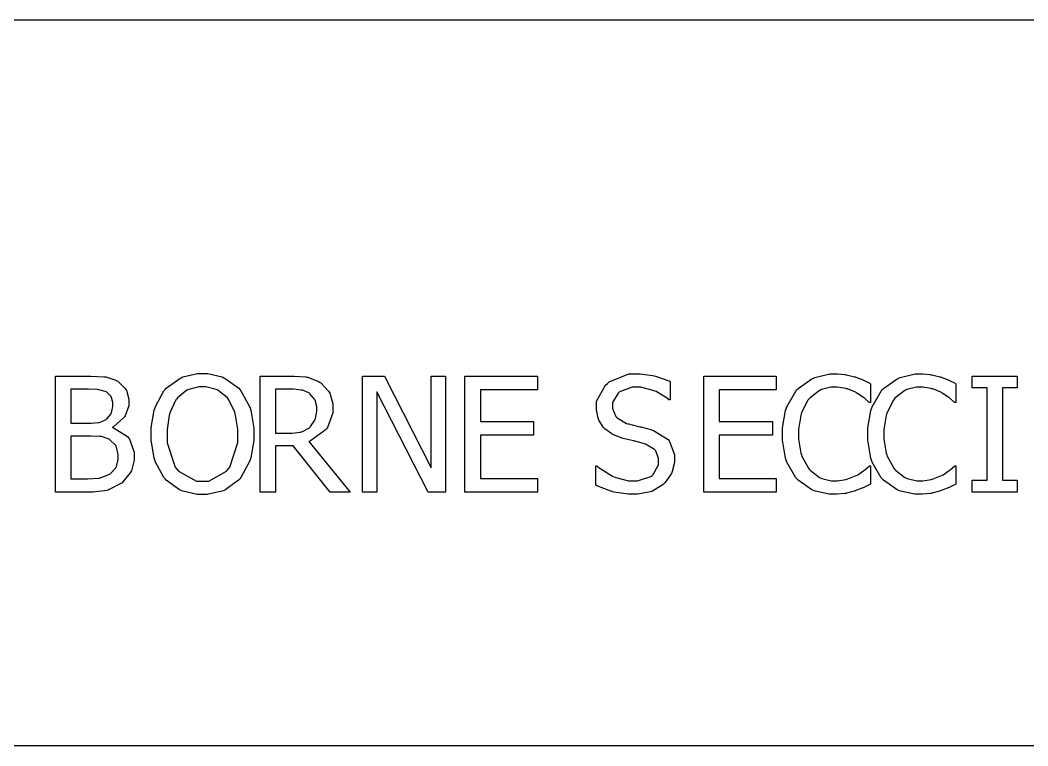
# Model space of a CAD drawing. Header units: millimetres. Extents: x 1974 to 2560, y 1429 to 1567.
# Drawn here: x 2481.077 to 2482.543, y 1526.675 to 1527.73 of the extents above; entities that cross this region are included whole.
import ezdxf

# ---------------------------------------------------------------- set-up
doc = ezdxf.new("R2010")
doc.units = ezdxf.units.MM
doc.layers.add('TEXTO', color=4, linetype='Continuous')

msp = doc.modelspace()

# ---------------------------------------------------------------- linework, layer by layer
at = {"layer": 'TEXTO', "color": 0}
for p, q in [((2507.7976, 1527.7304), (2478.9131, 1527.7304)), ((2481.3133, 1527.2113), (2481.3347, 1527.2161)), ((2481.3347, 1527.2161), (2481.3419, 1527.2161)), ((2481.3419, 1527.2161), (2481.3496, 1527.2161)), ((2481.3496, 1527.2161), (2481.3706, 1527.2112)), ((2481.9341, 1527.2041), (2481.9628, 1527.2156)), ((2481.9628, 1527.2156), (2481.9724, 1527.2156)), ((2481.9724, 1527.2156), (2481.9791, 1527.2156)), ((2481.9791, 1527.2156), (2481.9971, 1527.2133)), ((2482.2334, 1527.2107), (2482.255, 1527.2156)), ((2482.255, 1527.2156), (2482.2621, 1527.2156)), ((2482.2621, 1527.2156), (2482.2661, 1527.2156)), ((2482.2661, 1527.2156), (2482.2769, 1527.2147)), ((2482.3577, 1527.2107), (2482.3792, 1527.2156)), ((2482.3792, 1527.2156), (2482.3864, 1527.2156)), ((2482.3864, 1527.2156), (2482.3904, 1527.2156)), ((2482.3904, 1527.2156), (2482.4012, 1527.2147)), ((2481.1279, 1527.0436), (2481.1279, 1527.2125)), ((2481.1279, 1527.2125), (2481.1728, 1527.2125)), ((2481.1728, 1527.2125), (2481.1795, 1527.2125)), ((2481.1795, 1527.2125), (2481.1982, 1527.2116)), ((2481.1982, 1527.2116), (2481.1997, 1527.2114)), ((2481.1997, 1527.2114), (2481.2012, 1527.2112)), ((2481.2012, 1527.2112), (2481.2157, 1527.2065)), ((2481.2157, 1527.2065), (2481.2171, 1527.2058)), ((2481.2171, 1527.2058), (2481.2186, 1527.205)), ((2481.2186, 1527.205), (2481.2296, 1527.1944)), ((2481.2891, 1527.1951), (2481.3088, 1527.2092)), ((2481.3088, 1527.2092), (2481.3111, 1527.2102)), ((2481.3111, 1527.2102), (2481.3133, 1527.2113)), ((2481.3706, 1527.2112), (2481.3729, 1527.2101)), ((2481.3729, 1527.2101), (2481.3752, 1527.2091)), ((2481.3752, 1527.2091), (2481.3947, 1527.195)), ((2481.426, 1527.0436), (2481.426, 1527.2125)), ((2481.426, 1527.2125), (2481.4695, 1527.2125)), ((2481.4695, 1527.2125), (2481.4756, 1527.2125)), ((2481.4756, 1527.2125), (2481.4922, 1527.2113)), ((2481.4922, 1527.2113), (2481.4939, 1527.211)), ((2481.4939, 1527.211), (2481.4954, 1527.2108)), ((2481.4954, 1527.2108), (2481.511, 1527.2046)), ((2481.511, 1527.2046), (2481.5125, 1527.2036)), ((2481.5125, 1527.2036), (2481.514, 1527.2027)), ((2481.514, 1527.2027), (2481.5256, 1527.1905)), ((2481.575, 1527.0436), (2481.575, 1527.2125)), ((2481.575, 1527.2125), (2481.6068, 1527.2125)), ((2481.6068, 1527.2125), (2481.6748, 1527.0788)), ((2481.6748, 1527.0788), (2481.6748, 1527.2125)), ((2481.6748, 1527.2125), (2481.6958, 1527.2125)), ((2481.6958, 1527.2125), (2481.6958, 1527.0436)), ((2481.6958, 1527.2125), (2481.6958, 1527.2125)), ((2481.724, 1527.0436), (2481.724, 1527.2125)), ((2481.724, 1527.2125), (2481.8295, 1527.2125)), ((2481.8295, 1527.2125), (2481.8295, 1527.1927)), ((2481.9288, 1527.1994), (2481.9315, 1527.2018)), ((2481.9315, 1527.2018), (2481.9341, 1527.2041)), ((2481.9971, 1527.2133), (2481.9992, 1527.2128)), ((2481.9992, 1527.2128), (2482.0013, 1527.2123)), ((2482.0013, 1527.2123), (2482.0208, 1527.2056)), ((2482.0208, 1527.2056), (2482.0226, 1527.2048)), ((2482.0226, 1527.2048), (2482.0226, 1527.1779)), ((2482.0716, 1527.0436), (2482.0716, 1527.2125)), ((2482.0716, 1527.2125), (2482.1772, 1527.2125)), ((2482.1772, 1527.2125), (2482.1772, 1527.1927)), ((2482.209, 1527.1943), (2482.2289, 1527.2087)), ((2482.2289, 1527.2087), (2482.2312, 1527.2097)), ((2482.2312, 1527.2097), (2482.2334, 1527.2107)), ((2482.2769, 1527.2147), (2482.2782, 1527.2144)), ((2482.2782, 1527.2144), (2482.2793, 1527.2142)), ((2482.2793, 1527.2142), (2482.2909, 1527.2116)), ((2482.2909, 1527.2116), (2482.2919, 1527.2112)), ((2482.2919, 1527.2112), (2482.2928, 1527.211)), ((2482.2928, 1527.211), (2482.3021, 1527.2074)), ((2482.3021, 1527.2074), (2482.3031, 1527.2069)), ((2482.3031, 1527.2069), (2482.304, 1527.2065)), ((2482.304, 1527.2065), (2482.3134, 1527.202)), ((2482.3134, 1527.202), (2482.3143, 1527.2014)), ((2482.3143, 1527.2014), (2482.3143, 1527.1742)), ((2482.3332, 1527.1943), (2482.3531, 1527.2087)), ((2482.3531, 1527.2087), (2482.3555, 1527.2097)), ((2482.3555, 1527.2097), (2482.3577, 1527.2107)), ((2482.4012, 1527.2147), (2482.4024, 1527.2144)), ((2482.4024, 1527.2144), (2482.4036, 1527.2142)), ((2482.4036, 1527.2142), (2482.4151, 1527.2116)), ((2482.4151, 1527.2116), (2482.4162, 1527.2112)), ((2482.4162, 1527.2112), (2482.4171, 1527.211)), ((2482.4171, 1527.211), (2482.4264, 1527.2074)), ((2482.4264, 1527.2074), (2482.4274, 1527.2069)), ((2482.4274, 1527.2069), (2482.4282, 1527.2065)), ((2482.4282, 1527.2065), (2482.4376, 1527.202)), ((2482.4376, 1527.202), (2482.4386, 1527.2014)), ((2482.4386, 1527.2014), (2482.4386, 1527.1742)), ((2482.4625, 1527.1953), (2482.4625, 1527.2125)), ((2482.4625, 1527.2125), (2482.528, 1527.2125)), ((2482.528, 1527.2125), (2482.528, 1527.1953)), ((2481.1719, 1527.1934), (2481.1504, 1527.1934)), ((2481.1504, 1527.1934), (2481.1504, 1527.144)), ((2481.1762, 1527.1934), (2481.1719, 1527.1934)), ((2481.1893, 1527.1929), (2481.1762, 1527.1934)), ((2481.1904, 1527.1927), (2481.1893, 1527.1929)), ((2481.1915, 1527.1927), (2481.1904, 1527.1927)), ((2481.2016, 1527.1896), (2481.1915, 1527.1927)), ((2481.2026, 1527.1889), (2481.2016, 1527.1896)), ((2481.2032, 1527.1886), (2481.2026, 1527.1889)), ((2481.2088, 1527.1827), (2481.2032, 1527.1886)), ((2481.2296, 1527.1944), (2481.2304, 1527.193)), ((2481.2304, 1527.193), (2481.2311, 1527.1918)), ((2481.2311, 1527.1918), (2481.2346, 1527.1788)), ((2481.2734, 1527.1682), (2481.2859, 1527.1913)), ((2481.2859, 1527.1913), (2481.2875, 1527.1931)), ((2481.2875, 1527.1931), (2481.2891, 1527.1951)), ((2481.3191, 1527.1918), (2481.3056, 1527.1808)), ((2481.3206, 1527.1925), (2481.3191, 1527.1918)), ((2481.3221, 1527.1932), (2481.3206, 1527.1925)), ((2481.3366, 1527.1968), (2481.3221, 1527.1932)), ((2481.342, 1527.1968), (2481.3366, 1527.1968)), ((2481.3468, 1527.1968), (2481.342, 1527.1968)), ((2481.3617, 1527.1931), (2481.3468, 1527.1968)), ((2481.3633, 1527.1924), (2481.3617, 1527.1931)), ((2481.3649, 1527.1917), (2481.3633, 1527.1924)), ((2481.3783, 1527.1807), (2481.3649, 1527.1917)), ((2481.3947, 1527.195), (2481.3963, 1527.1931)), ((2481.3963, 1527.1931), (2481.3979, 1527.1913)), ((2481.3963, 1527.1931), (2481.3963, 1527.1931)), ((2481.3979, 1527.1913), (2481.4104, 1527.1684)), ((2481.4707, 1527.1933), (2481.4484, 1527.1933)), ((2481.4484, 1527.1933), (2481.4484, 1527.1295)), ((2481.4743, 1527.1933), (2481.4707, 1527.1933)), ((2481.4854, 1527.1922), (2481.4743, 1527.1933)), ((2481.4864, 1527.192), (2481.4854, 1527.1922)), ((2481.4875, 1527.1918), (2481.4864, 1527.192)), ((2481.4967, 1527.1881), (2481.4875, 1527.1918)), ((2481.4976, 1527.1875), (2481.4967, 1527.1881)), ((2481.4984, 1527.1869), (2481.4976, 1527.1875)), ((2481.5051, 1527.1791), (2481.4984, 1527.1869)), ((2481.5256, 1527.1905), (2481.5265, 1527.1889)), ((2481.5265, 1527.1889), (2481.5273, 1527.1875)), ((2481.5273, 1527.1875), (2481.5317, 1527.172)), ((2481.6705, 1527.0436), (2481.5959, 1527.1894)), ((2481.5959, 1527.1894), (2481.5959, 1527.0436)), ((2481.8295, 1527.1927), (2481.7464, 1527.1927)), ((2481.7464, 1527.1927), (2481.7464, 1527.1463)), ((2481.9155, 1527.176), (2481.9288, 1527.1994)), ((2481.9469, 1527.1878), (2481.9389, 1527.1742)), ((2481.9486, 1527.1889), (2481.9469, 1527.1878)), ((2481.9502, 1527.1902), (2481.9486, 1527.1889)), ((2481.9675, 1527.1963), (2481.9502, 1527.1902)), ((2481.9738, 1527.1963), (2481.9675, 1527.1963)), ((2481.9798, 1527.1963), (2481.9738, 1527.1963)), ((2481.9982, 1527.1917), (2481.9798, 1527.1963)), ((2482.0003, 1527.1907), (2481.9982, 1527.1917)), ((2482.0023, 1527.1899), (2482.0003, 1527.1907)), ((2482.0196, 1527.1792), (2482.0023, 1527.1899)), ((2482.1772, 1527.1927), (2482.0941, 1527.1927)), ((2482.0941, 1527.1927), (2482.0941, 1527.1463)), ((2482.1925, 1527.1676), (2482.2056, 1527.1904)), ((2482.2056, 1527.1904), (2482.2073, 1527.1924)), ((2482.2073, 1527.1924), (2482.209, 1527.1943)), ((2482.2399, 1527.1914), (2482.2258, 1527.1804)), ((2482.2416, 1527.192), (2482.2399, 1527.1914)), ((2482.2431, 1527.1929), (2482.2416, 1527.192)), ((2482.2568, 1527.1964), (2482.2431, 1527.1929)), ((2482.262, 1527.1964), (2482.2568, 1527.1964)), ((2482.266, 1527.1964), (2482.262, 1527.1964)), ((2482.2782, 1527.1946), (2482.266, 1527.1964)), ((2482.2795, 1527.1942), (2482.2782, 1527.1946)), ((2482.2808, 1527.1938), (2482.2795, 1527.1942)), ((2482.2925, 1527.1889), (2482.2808, 1527.1938)), ((2482.2936, 1527.1884), (2482.2925, 1527.1889)), ((2482.2946, 1527.1878), (2482.2936, 1527.1884)), ((2482.3042, 1527.1815), (2482.2946, 1527.1878)), ((2482.3167, 1527.1676), (2482.3298, 1527.1904)), ((2482.3298, 1527.1904), (2482.3315, 1527.1924)), ((2482.3315, 1527.1924), (2482.3332, 1527.1943)), ((2482.3641, 1527.1914), (2482.35, 1527.1804)), ((2482.3657, 1527.192), (2482.3641, 1527.1914)), ((2482.3673, 1527.1929), (2482.3657, 1527.192)), ((2482.3811, 1527.1964), (2482.3673, 1527.1929)), ((2482.3862, 1527.1964), (2482.3811, 1527.1964)), ((2482.3903, 1527.1964), (2482.3862, 1527.1964)), ((2482.4025, 1527.1946), (2482.3903, 1527.1964)), ((2482.4038, 1527.1942), (2482.4025, 1527.1946)), ((2482.405, 1527.1938), (2482.4038, 1527.1942)), ((2482.4168, 1527.1889), (2482.405, 1527.1938)), ((2482.4179, 1527.1884), (2482.4168, 1527.1889)), ((2482.4189, 1527.1878), (2482.4179, 1527.1884)), ((2482.4284, 1527.1815), (2482.4189, 1527.1878)), ((2482.484, 1527.1953), (2482.4625, 1527.1953)), ((2482.484, 1527.0609), (2482.484, 1527.1953)), ((2482.528, 1527.1953), (2482.5065, 1527.1953)), ((2482.5065, 1527.1953), (2482.5065, 1527.0609)), ((2481.2092, 1527.1819), (2481.2088, 1527.1827)), ((2481.2095, 1527.1812), (2481.2092, 1527.1819)), ((2481.2112, 1527.174), (2481.2095, 1527.1812)), ((2481.2112, 1527.1713), (2481.2112, 1527.174)), ((2481.2346, 1527.1788), (2481.2346, 1527.1744)), ((2481.2346, 1527.1744), (2481.2346, 1527.1692)), ((2481.3033, 1527.1778), (2481.2947, 1527.1598)), ((2481.3044, 1527.1793), (2481.3033, 1527.1778)), ((2481.3056, 1527.1808), (2481.3044, 1527.1793)), ((2481.3794, 1527.1793), (2481.3783, 1527.1807)), ((2481.3805, 1527.1779), (2481.3794, 1527.1793)), ((2481.3889, 1527.1599), (2481.3805, 1527.1779)), ((2481.5056, 1527.1781), (2481.5051, 1527.1791)), ((2481.506, 1527.1773), (2481.5056, 1527.1781)), ((2481.5082, 1527.1683), (2481.506, 1527.1773)), ((2481.5317, 1527.172), (2481.5317, 1527.1668)), ((2481.9155, 1527.1673), (2481.9155, 1527.176)), ((2481.9389, 1527.1742), (2481.9389, 1527.1696)), ((2482.021, 1527.1779), (2482.0196, 1527.1792)), ((2482.0226, 1527.1779), (2482.021, 1527.1779)), ((2482.2233, 1527.1776), (2482.2141, 1527.1596)), ((2482.2246, 1527.1789), (2482.2233, 1527.1776)), ((2482.2258, 1527.1804), (2482.2246, 1527.1789)), ((2482.3049, 1527.1808), (2482.3042, 1527.1815)), ((2482.3057, 1527.1802), (2482.3049, 1527.1808)), ((2482.312, 1527.1747), (2482.3057, 1527.1802)), ((2482.3126, 1527.1742), (2482.312, 1527.1747)), ((2482.3143, 1527.1742), (2482.3126, 1527.1742)), ((2482.3476, 1527.1776), (2482.3384, 1527.1596)), ((2482.3489, 1527.1789), (2482.3476, 1527.1776)), ((2482.35, 1527.1804), (2482.3489, 1527.1789)), ((2482.4292, 1527.1808), (2482.4284, 1527.1815)), ((2482.43, 1527.1802), (2482.4292, 1527.1808)), ((2482.4363, 1527.1747), (2482.43, 1527.1802)), ((2482.4368, 1527.1742), (2482.4363, 1527.1747)), ((2482.4386, 1527.1742), (2482.4368, 1527.1742)), ((2481.2026, 1527.1501), (2481.2087, 1527.1573)), ((2481.2087, 1527.1573), (2481.2091, 1527.1581)), ((2481.2091, 1527.1581), (2481.2094, 1527.1591)), ((2481.2094, 1527.1591), (2481.2112, 1527.1683)), ((2481.2112, 1527.1683), (2481.2112, 1527.1713)), ((2481.2112, 1527.1713), (2481.2112, 1527.1713)), ((2481.2346, 1527.1692), (2481.2292, 1527.1547)), ((2481.2673, 1527.1375), (2481.2716, 1527.1629)), ((2481.2716, 1527.1629), (2481.2725, 1527.1655)), ((2481.2725, 1527.1655), (2481.2734, 1527.1682)), ((2481.2941, 1527.1575), (2481.2936, 1527.1554)), ((2481.2947, 1527.1598), (2481.2941, 1527.1575)), ((2481.3896, 1527.1578), (2481.3889, 1527.1599)), ((2481.3902, 1527.1557), (2481.3896, 1527.1578)), ((2481.4104, 1527.1684), (2481.4113, 1527.1656)), ((2481.4113, 1527.1656), (2481.4122, 1527.1629)), ((2481.4122, 1527.1629), (2481.4167, 1527.1368)), ((2481.5063, 1527.1507), (2481.5082, 1527.1615)), ((2481.5082, 1527.165), (2481.5082, 1527.1683)), ((2481.5082, 1527.1615), (2481.5082, 1527.165)), ((2481.5082, 1527.165), (2481.5082, 1527.165)), ((2481.5317, 1527.1589), (2481.5239, 1527.1378)), ((2481.5317, 1527.1668), (2481.5317, 1527.1589)), ((2481.9155, 1527.1633), (2481.9155, 1527.1673)), ((2481.9179, 1527.1511), (2481.9155, 1527.1633)), ((2481.9389, 1527.1696), (2481.9389, 1527.1654)), ((2481.9389, 1527.1654), (2481.9436, 1527.1537)), ((2482.1862, 1527.1373), (2482.1906, 1527.1623)), ((2482.1906, 1527.1623), (2482.1916, 1527.1649)), ((2482.1916, 1527.1649), (2482.1925, 1527.1676)), ((2482.2135, 1527.1573), (2482.2129, 1527.1552)), ((2482.2141, 1527.1596), (2482.2135, 1527.1573)), ((2482.3105, 1527.1373), (2482.3148, 1527.1623)), ((2482.3148, 1527.1623), (2482.3158, 1527.1649)), ((2482.3158, 1527.1649), (2482.3167, 1527.1676)), ((2482.3378, 1527.1573), (2482.3371, 1527.1552)), ((2482.3384, 1527.1596), (2482.3378, 1527.1573)), ((2481.1504, 1527.144), (2481.1759, 1527.144)), ((2481.1759, 1527.144), (2481.1797, 1527.144)), ((2481.1797, 1527.144), (2481.1905, 1527.1449)), ((2481.1905, 1527.1449), (2481.1914, 1527.145)), ((2481.1914, 1527.145), (2481.1922, 1527.1452)), ((2481.1922, 1527.1452), (2481.2008, 1527.149)), ((2481.2008, 1527.149), (2481.2018, 1527.1495)), ((2481.2018, 1527.1495), (2481.2026, 1527.1501)), ((2481.2272, 1527.1516), (2481.2127, 1527.1393)), ((2481.2283, 1527.1532), (2481.2272, 1527.1516)), ((2481.2292, 1527.1547), (2481.2283, 1527.1532)), ((2481.2936, 1527.1554), (2481.2906, 1527.1349)), ((2481.3933, 1527.1355), (2481.3902, 1527.1557)), ((2481.4994, 1527.1391), (2481.5055, 1527.1485)), ((2481.5055, 1527.1485), (2481.5059, 1527.1496)), ((2481.5059, 1527.1496), (2481.5063, 1527.1507)), ((2481.7464, 1527.1463), (2481.8239, 1527.1463)), ((2481.8239, 1527.1463), (2481.8239, 1527.1264)), ((2481.9184, 1527.1499), (2481.9179, 1527.1511)), ((2481.9189, 1527.1486), (2481.9184, 1527.1499)), ((2481.9257, 1527.1378), (2481.9189, 1527.1486)), ((2481.9436, 1527.1537), (2481.9446, 1527.1526)), ((2481.9446, 1527.1526), (2481.9455, 1527.1516)), ((2481.9455, 1527.1516), (2481.9592, 1527.1437)), ((2481.9592, 1527.1437), (2481.961, 1527.1432)), ((2481.961, 1527.1432), (2481.9622, 1527.143)), ((2481.9622, 1527.143), (2481.9767, 1527.1394)), ((2482.0941, 1527.1463), (2482.1715, 1527.1463)), ((2482.1715, 1527.1463), (2482.1715, 1527.1264)), ((2482.2129, 1527.1552), (2482.2096, 1527.1348)), ((2482.3371, 1527.1552), (2482.3338, 1527.1348)), ((2481.2127, 1527.1393), (2481.2108, 1527.1384)), ((2481.2108, 1527.1384), (2481.2108, 1527.1375)), ((2481.2108, 1527.1375), (2481.2133, 1527.1368)), ((2481.2133, 1527.1368), (2481.2327, 1527.1245)), ((2481.2673, 1527.128), (2481.2673, 1527.1375)), ((2481.2673, 1527.1195), (2481.2673, 1527.128)), ((2481.2906, 1527.1349), (2481.2906, 1527.128)), ((2481.2906, 1527.128), (2481.2906, 1527.1154)), ((2481.3933, 1527.128), (2481.3933, 1527.1355)), ((2481.3933, 1527.1161), (2481.3933, 1527.128)), ((2481.3933, 1527.128), (2481.3933, 1527.128)), ((2481.4167, 1527.1368), (2481.4167, 1527.128)), ((2481.4167, 1527.128), (2481.4167, 1527.1188)), ((2481.4484, 1527.1295), (2481.4682, 1527.1295)), ((2481.4682, 1527.1295), (2481.4725, 1527.1295)), ((2481.4725, 1527.1295), (2481.4842, 1527.1309)), ((2481.4842, 1527.1309), (2481.4856, 1527.1312)), ((2481.4856, 1527.1312), (2481.4868, 1527.1316)), ((2481.4868, 1527.1316), (2481.4977, 1527.1373)), ((2481.4977, 1527.1373), (2481.4986, 1527.1383)), ((2481.4986, 1527.1383), (2481.4994, 1527.1391)), ((2481.5207, 1527.1337), (2481.4993, 1527.1183)), ((2481.5223, 1527.1357), (2481.5207, 1527.1337)), ((2481.5239, 1527.1378), (2481.5223, 1527.1357)), ((2481.9266, 1527.1368), (2481.9257, 1527.1378)), ((2481.9275, 1527.1359), (2481.9266, 1527.1368)), ((2481.9376, 1527.1283), (2481.9275, 1527.1359)), ((2481.9388, 1527.1277), (2481.9376, 1527.1283)), ((2481.94, 1527.1271), (2481.9388, 1527.1277)), ((2481.9767, 1527.1394), (2481.9785, 1527.1389)), ((2481.9785, 1527.1389), (2481.9801, 1527.1385)), ((2481.9801, 1527.1385), (2481.9945, 1527.1348)), ((2481.9945, 1527.1348), (2481.9956, 1527.1344)), ((2481.9956, 1527.1344), (2481.9986, 1527.1335)), ((2481.9986, 1527.1335), (2482.0198, 1527.1202)), ((2482.1862, 1527.1279), (2482.1862, 1527.1373)), ((2482.1862, 1527.1192), (2482.1862, 1527.1279)), ((2482.2096, 1527.1348), (2482.2096, 1527.1279)), ((2482.2096, 1527.1279), (2482.2096, 1527.1205)), ((2482.3105, 1527.1279), (2482.3105, 1527.1373)), ((2482.3105, 1527.1192), (2482.3105, 1527.1279)), ((2482.3338, 1527.1348), (2482.3338, 1527.1279)), ((2482.3338, 1527.1279), (2482.3338, 1527.1205)), ((2481.1759, 1527.1252), (2481.1504, 1527.1252)), ((2481.1504, 1527.1252), (2481.1504, 1527.0629)), ((2481.1801, 1527.1252), (2481.1759, 1527.1252)), ((2481.1927, 1527.1247), (2481.1801, 1527.1252)), ((2481.1937, 1527.1245), (2481.1927, 1527.1247)), ((2481.1948, 1527.1244), (2481.1937, 1527.1245)), ((2481.2045, 1527.1213), (2481.1948, 1527.1244)), ((2481.2054, 1527.1207), (2481.2045, 1527.1213)), ((2481.2067, 1527.1201), (2481.2054, 1527.1207)), ((2481.2159, 1527.1114), (2481.2067, 1527.1201)), ((2481.2327, 1527.1245), (2481.2342, 1527.1226)), ((2481.2342, 1527.1226), (2481.2355, 1527.1209)), ((2481.2355, 1527.1209), (2481.2425, 1527.1019)), ((2481.2716, 1527.0937), (2481.2673, 1527.1195)), ((2481.2906, 1527.1154), (2481.3022, 1527.0802)), ((2481.3816, 1527.0802), (2481.3933, 1527.1161)), ((2481.4167, 1527.1188), (2481.4123, 1527.0938)), ((2481.4993, 1527.1183), (2481.4966, 1527.1172)), ((2481.4966, 1527.1172), (2481.5568, 1527.0436)), ((2481.4966, 1527.1172), (2481.4966, 1527.1172)), ((2481.8239, 1527.1264), (2481.7464, 1527.1264)), ((2481.7464, 1527.1264), (2481.7464, 1527.0636)), ((2481.953, 1527.1222), (2481.94, 1527.1271)), ((2481.9544, 1527.1218), (2481.953, 1527.1222)), ((2481.9561, 1527.1214), (2481.9544, 1527.1218)), ((2481.9695, 1527.1181), (2481.9561, 1527.1214)), ((2481.9707, 1527.1178), (2481.9695, 1527.1181)), ((2481.9718, 1527.1176), (2481.9707, 1527.1178)), ((2481.9836, 1527.1145), (2481.9718, 1527.1176)), ((2481.985, 1527.1141), (2481.9836, 1527.1145)), ((2481.9867, 1527.1135), (2481.985, 1527.1141)), ((2482, 1527.1057), (2481.9867, 1527.1135)), ((2482.0198, 1527.1202), (2482.0212, 1527.1183)), ((2482.0212, 1527.1183), (2482.0224, 1527.1166)), ((2482.0224, 1527.1166), (2482.0292, 1527.098)), ((2482.1715, 1527.1264), (2482.0941, 1527.1264)), ((2482.0941, 1527.1264), (2482.0941, 1527.0636)), ((2482.1907, 1527.093), (2482.1862, 1527.1192)), ((2482.2096, 1527.1205), (2482.213, 1527.1002)), ((2482.315, 1527.093), (2482.3105, 1527.1192)), ((2482.3338, 1527.1205), (2482.3372, 1527.1002)), ((2481.2164, 1527.1103), (2481.2159, 1527.1114)), ((2481.2168, 1527.1093), (2481.2164, 1527.1103)), ((2481.2191, 1527.0985), (2481.2168, 1527.1093)), ((2481.2191, 1527.0946), (2481.2191, 1527.0985)), ((2481.2425, 1527.1019), (2481.2425, 1527.0955)), ((2481.4741, 1527.1109), (2481.4484, 1527.1109)), ((2481.4484, 1527.1109), (2481.4484, 1527.0436)), ((2481.5276, 1527.0436), (2481.4741, 1527.1109)), ((2482.0009, 1527.1047), (2482, 1527.1057)), ((2482.0017, 1527.1037), (2482.0009, 1527.1047)), ((2482.0058, 1527.0924), (2482.0017, 1527.1037)), ((2482.213, 1527.1002), (2482.2137, 1527.0981)), ((2482.3372, 1527.1002), (2482.338, 1527.0981)), ((2481.2166, 1527.081), (2481.2191, 1527.0912)), ((2481.2191, 1527.0912), (2481.2191, 1527.0946)), ((2481.2191, 1527.0946), (2481.2191, 1527.0946)), ((2481.2425, 1527.09), (2481.2386, 1527.0749)), ((2481.2425, 1527.0955), (2481.2425, 1527.09)), ((2481.2425, 1527.0955), (2481.2425, 1527.0955)), ((2481.2725, 1527.0909), (2481.2716, 1527.0937)), ((2481.2733, 1527.0882), (2481.2725, 1527.0909)), ((2481.2858, 1527.0651), (2481.2733, 1527.0882)), ((2481.4105, 1527.0883), (2481.398, 1527.0651)), ((2481.4114, 1527.0909), (2481.4105, 1527.0883)), ((2481.4123, 1527.0938), (2481.4114, 1527.0909)), ((2481.9979, 1527.0691), (2482.0058, 1527.0835)), ((2482.0058, 1527.0883), (2482.0058, 1527.0924)), ((2482.0058, 1527.0835), (2482.0058, 1527.0883)), ((2482.0292, 1527.0869), (2482.0258, 1527.0739)), ((2482.0292, 1527.098), (2482.0292, 1527.0917)), ((2482.0292, 1527.0917), (2482.0292, 1527.0869)), ((2482.1917, 1527.0902), (2482.1907, 1527.093)), ((2482.1926, 1527.0875), (2482.1917, 1527.0902)), ((2482.2057, 1527.0646), (2482.1926, 1527.0875)), ((2482.2137, 1527.0981), (2482.2144, 1527.096)), ((2482.2144, 1527.096), (2482.2239, 1527.0783)), ((2482.316, 1527.0902), (2482.315, 1527.093)), ((2482.3169, 1527.0875), (2482.316, 1527.0902)), ((2482.3299, 1527.0646), (2482.3169, 1527.0875)), ((2482.338, 1527.0981), (2482.3387, 1527.096)), ((2482.3387, 1527.096), (2482.3482, 1527.0783)), ((2481.1932, 1527.0645), (2481.2058, 1527.0693)), ((2481.2058, 1527.0693), (2481.2069, 1527.07)), ((2481.2069, 1527.07), (2481.2079, 1527.0708)), ((2481.2079, 1527.0708), (2481.2157, 1527.0792)), ((2481.2157, 1527.0792), (2481.2161, 1527.08)), ((2481.2161, 1527.08), (2481.2166, 1527.081)), ((2481.2369, 1527.0717), (2481.2262, 1527.0585)), ((2481.2378, 1527.0732), (2481.2369, 1527.0717)), ((2481.2386, 1527.0749), (2481.2378, 1527.0732)), ((2481.3022, 1527.0802), (2481.3045, 1527.0772)), ((2481.3045, 1527.0772), (2481.3069, 1527.0743)), ((2481.3069, 1527.0743), (2481.3331, 1527.0595)), ((2481.3513, 1527.0595), (2481.3771, 1527.0743)), ((2481.3771, 1527.0743), (2481.3794, 1527.0772)), ((2481.3794, 1527.0772), (2481.3816, 1527.0802)), ((2481.9143, 1527.0537), (2481.9143, 1527.0819)), ((2481.9143, 1527.0819), (2481.9159, 1527.0819)), ((2481.9159, 1527.0819), (2481.9177, 1527.0802)), ((2481.9177, 1527.0802), (2481.9387, 1527.0667)), ((2481.9963, 1527.0678), (2481.9979, 1527.0691)), ((2482.0246, 1527.0707), (2482.015, 1527.0572)), ((2482.0252, 1527.0722), (2482.0246, 1527.0707)), ((2482.0258, 1527.0739), (2482.0252, 1527.0722)), ((2482.2239, 1527.0783), (2482.2252, 1527.0769)), ((2482.2252, 1527.0769), (2482.2263, 1527.0755)), ((2482.2263, 1527.0755), (2482.2401, 1527.0651)), ((2482.2947, 1527.0683), (2482.2957, 1527.069)), ((2482.2957, 1527.069), (2482.3047, 1527.075)), ((2482.3047, 1527.075), (2482.3055, 1527.0755)), ((2482.3055, 1527.0755), (2482.3062, 1527.0762)), ((2482.3062, 1527.0762), (2482.3122, 1527.0814)), ((2482.3122, 1527.0814), (2482.3127, 1527.0819)), ((2482.3127, 1527.0819), (2482.3143, 1527.0819)), ((2482.3143, 1527.0819), (2482.3143, 1527.0551)), ((2482.3482, 1527.0783), (2482.3495, 1527.0769)), ((2482.3495, 1527.0769), (2482.3506, 1527.0755)), ((2482.3506, 1527.0755), (2482.3644, 1527.0651)), ((2482.419, 1527.0683), (2482.42, 1527.069)), ((2482.42, 1527.069), (2482.429, 1527.075)), ((2482.429, 1527.075), (2482.4298, 1527.0755)), ((2482.4298, 1527.0755), (2482.4305, 1527.0762)), ((2482.4305, 1527.0762), (2482.4365, 1527.0814)), ((2482.4365, 1527.0814), (2482.437, 1527.0819)), ((2482.437, 1527.0819), (2482.4386, 1527.0819)), ((2482.4386, 1527.0819), (2482.4386, 1527.0551)), ((2481.1504, 1527.0629), (2481.1686, 1527.0629)), ((2481.1686, 1527.0629), (2481.1744, 1527.0629)), ((2481.1744, 1527.0629), (2481.1904, 1527.064)), ((2481.1904, 1527.064), (2481.1919, 1527.0642)), ((2481.1919, 1527.0642), (2481.1932, 1527.0645)), ((2481.2232, 1527.0562), (2481.2062, 1527.0473)), ((2481.2249, 1527.0574), (2481.2232, 1527.0562)), ((2481.2262, 1527.0585), (2481.2249, 1527.0574)), ((2481.2874, 1527.0631), (2481.2858, 1527.0651)), ((2481.2891, 1527.0613), (2481.2874, 1527.0631)), ((2481.3087, 1527.0469), (2481.2891, 1527.0613)), ((2481.3331, 1527.0595), (2481.342, 1527.0595)), ((2481.342, 1527.0595), (2481.3513, 1527.0595)), ((2481.3946, 1527.0612), (2481.3745, 1527.0467)), ((2481.3963, 1527.0631), (2481.3946, 1527.0612)), ((2481.398, 1527.0651), (2481.3963, 1527.0631)), ((2481.7464, 1527.0636), (2481.8295, 1527.0636)), ((2481.8295, 1527.0636), (2481.8295, 1527.0436)), ((2481.9387, 1527.0667), (2481.9411, 1527.0657)), ((2481.9411, 1527.0657), (2481.9434, 1527.0648)), ((2481.9434, 1527.0648), (2481.962, 1527.06)), ((2481.962, 1527.06), (2481.9682, 1527.06)), ((2481.9682, 1527.06), (2481.9752, 1527.06)), ((2481.9752, 1527.06), (2481.9947, 1527.0665)), ((2481.9947, 1527.0665), (2481.9963, 1527.0678)), ((2482.0125, 1527.0548), (2481.9971, 1527.0453)), ((2482.0139, 1527.056), (2482.0125, 1527.0548)), ((2482.015, 1527.0572), (2482.0139, 1527.056)), ((2482.0941, 1527.0636), (2482.1772, 1527.0636)), ((2482.1772, 1527.0636), (2482.1772, 1527.0436)), ((2482.2074, 1527.0627), (2482.2057, 1527.0646)), ((2482.2091, 1527.0609), (2482.2074, 1527.0627)), ((2482.2291, 1527.0472), (2482.2091, 1527.0609)), ((2482.2401, 1527.0651), (2482.2418, 1527.0643)), ((2482.2418, 1527.0643), (2482.2433, 1527.0636)), ((2482.2433, 1527.0636), (2482.2573, 1527.06)), ((2482.2573, 1527.06), (2482.262, 1527.06)), ((2482.262, 1527.06), (2482.2664, 1527.06)), ((2482.2664, 1527.06), (2482.2786, 1527.0619)), ((2482.2786, 1527.0619), (2482.28, 1527.0624)), ((2482.28, 1527.0624), (2482.2814, 1527.0629)), ((2482.2814, 1527.0629), (2482.2937, 1527.0678)), ((2482.2937, 1527.0678), (2482.2947, 1527.0683)), ((2482.3134, 1527.0547), (2482.3046, 1527.0505)), ((2482.3143, 1527.0551), (2482.3134, 1527.0547)), ((2482.3316, 1527.0627), (2482.3299, 1527.0646)), ((2482.3333, 1527.0609), (2482.3316, 1527.0627)), ((2482.3533, 1527.0472), (2482.3333, 1527.0609)), ((2482.3644, 1527.0651), (2482.366, 1527.0643)), ((2482.366, 1527.0643), (2482.3676, 1527.0636)), ((2482.3676, 1527.0636), (2482.3816, 1527.06)), ((2482.3816, 1527.06), (2482.3862, 1527.06)), ((2482.3862, 1527.06), (2482.3907, 1527.06)), ((2482.3907, 1527.06), (2482.4028, 1527.0619)), ((2482.4028, 1527.0619), (2482.4043, 1527.0624)), ((2482.4043, 1527.0624), (2482.4056, 1527.0629)), ((2482.4056, 1527.0629), (2482.4179, 1527.0678)), ((2482.4179, 1527.0678), (2482.419, 1527.0683)), ((2482.4376, 1527.0547), (2482.4289, 1527.0505)), ((2482.4386, 1527.0551), (2482.4376, 1527.0547)), ((2482.4625, 1527.0436), (2482.4625, 1527.0609)), ((2482.4625, 1527.0609), (2482.484, 1527.0609)), ((2482.5065, 1527.0609), (2482.528, 1527.0609)), ((2482.528, 1527.0609), (2482.528, 1527.0436)), ((2482.528, 1527.0609), (2482.528, 1527.0609)), ((2481.1764, 1527.0436), (2481.1279, 1527.0436)), ((2481.1829, 1527.0436), (2481.1764, 1527.0436)), ((2481.2026, 1527.0462), (2481.1829, 1527.0436)), ((2481.2045, 1527.0467), (2481.2026, 1527.0462)), ((2481.2062, 1527.0473), (2481.2045, 1527.0467)), ((2481.311, 1527.046), (2481.3087, 1527.0469)), ((2481.3132, 1527.045), (2481.311, 1527.046)), ((2481.3341, 1527.0401), (2481.3132, 1527.045)), ((2481.3419, 1527.0401), (2481.3341, 1527.0401)), ((2481.3489, 1527.0401), (2481.3419, 1527.0401)), ((2481.3699, 1527.0449), (2481.3489, 1527.0401)), ((2481.3722, 1527.0457), (2481.3699, 1527.0449)), ((2481.3745, 1527.0467), (2481.3722, 1527.0457)), ((2481.4484, 1527.0436), (2481.426, 1527.0436)), ((2481.5568, 1527.0436), (2481.5276, 1527.0436)), ((2481.5959, 1527.0436), (2481.575, 1527.0436)), ((2481.6958, 1527.0436), (2481.6705, 1527.0436)), ((2481.8295, 1527.0436), (2481.724, 1527.0436)), ((2481.8295, 1527.0436), (2481.8295, 1527.0436)), ((2481.9162, 1527.0529), (2481.9143, 1527.0537)), ((2481.9364, 1527.0451), (2481.9162, 1527.0529)), ((2481.9385, 1527.0444), (2481.9364, 1527.0451)), ((2481.9406, 1527.0438), (2481.9385, 1527.0444)), ((2481.9619, 1527.0406), (2481.9406, 1527.0438)), ((2481.9697, 1527.0406), (2481.9619, 1527.0406)), ((2481.9757, 1527.0406), (2481.9697, 1527.0406)), ((2481.9697, 1527.0406), (2481.9697, 1527.0406)), ((2481.9937, 1527.0439), (2481.9757, 1527.0406)), ((2481.9955, 1527.0446), (2481.9937, 1527.0439)), ((2481.9971, 1527.0453), (2481.9955, 1527.0446)), ((2482.1772, 1527.0436), (2482.0716, 1527.0436)), ((2482.1772, 1527.0436), (2482.1772, 1527.0436)), ((2482.2314, 1527.0462), (2482.2291, 1527.0472)), ((2482.2337, 1527.0453), (2482.2314, 1527.0462)), ((2482.2542, 1527.0406), (2482.2337, 1527.0453)), ((2482.2619, 1527.0406), (2482.2542, 1527.0406)), ((2482.2656, 1527.0406), (2482.2619, 1527.0406)), ((2482.2619, 1527.0406), (2482.2619, 1527.0406)), ((2482.2772, 1527.0417), (2482.2656, 1527.0406)), ((2482.2782, 1527.0419), (2482.2772, 1527.0417)), ((2482.2792, 1527.0421), (2482.2782, 1527.0419)), ((2482.2907, 1527.0451), (2482.2792, 1527.0421)), ((2482.2919, 1527.0455), (2482.2907, 1527.0451)), ((2482.2931, 1527.0459), (2482.2919, 1527.0455)), ((2482.303, 1527.0498), (2482.2931, 1527.0459)), ((2482.3039, 1527.0501), (2482.303, 1527.0498)), ((2482.3046, 1527.0505), (2482.3039, 1527.0501)), ((2482.3557, 1527.0462), (2482.3533, 1527.0472)), ((2482.3579, 1527.0453), (2482.3557, 1527.0462)), ((2482.3785, 1527.0406), (2482.3579, 1527.0453)), ((2482.3861, 1527.0406), (2482.3785, 1527.0406)), ((2482.3899, 1527.0406), (2482.3861, 1527.0406)), ((2482.3861, 1527.0406), (2482.3861, 1527.0406)), ((2482.4015, 1527.0417), (2482.3899, 1527.0406)), ((2482.4025, 1527.0419), (2482.4015, 1527.0417)), ((2482.4035, 1527.0421), (2482.4025, 1527.0419)), ((2482.4149, 1527.0451), (2482.4035, 1527.0421)), ((2482.4162, 1527.0455), (2482.4149, 1527.0451)), ((2482.4174, 1527.0459), (2482.4162, 1527.0455)), ((2482.4273, 1527.0498), (2482.4174, 1527.0459)), ((2482.4281, 1527.0501), (2482.4273, 1527.0498)), ((2482.4289, 1527.0505), (2482.4281, 1527.0501)), ((2482.528, 1527.0436), (2482.4625, 1527.0436)), ((2507.7976, 1526.6745), (2478.9131, 1526.6745))]:
    msp.add_line(p, q, dxfattribs=at)

doc.saveas('drawing.dxf')
